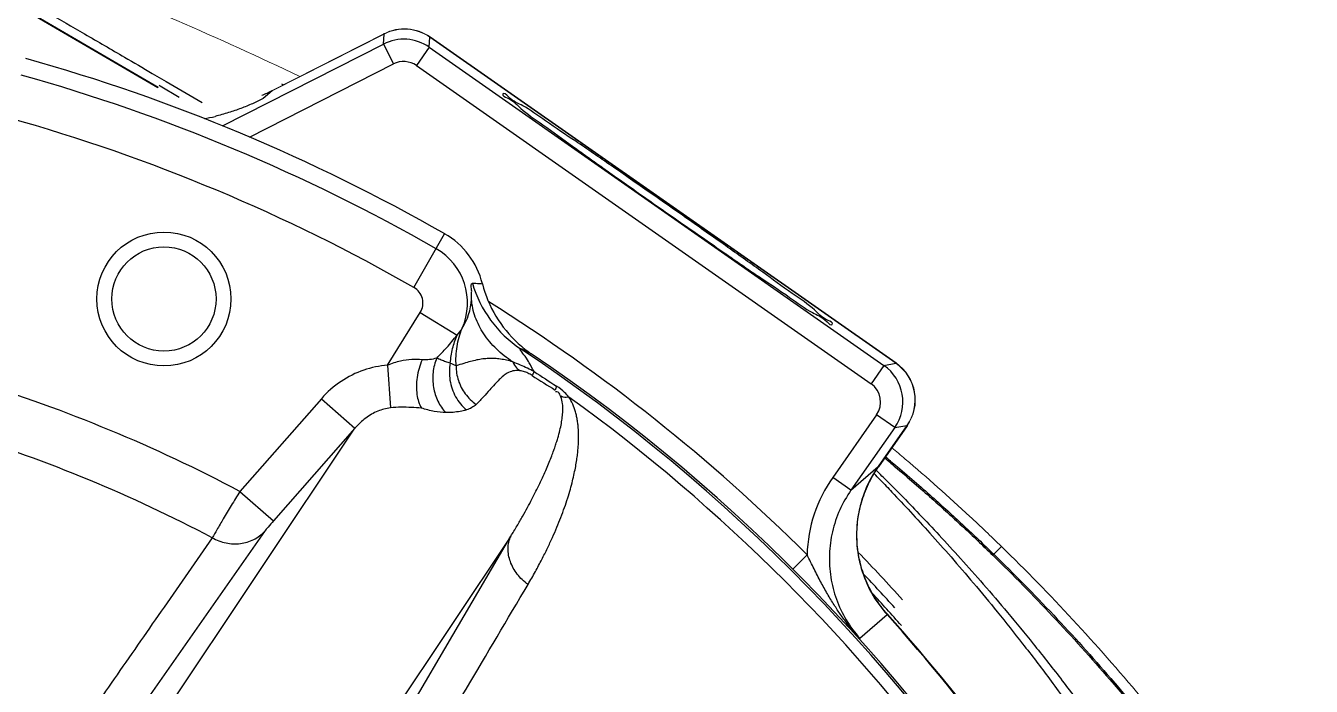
# Model space of a CAD drawing. Header units: millimetres. Extents: x 100 to 1590, y 100 to 694.
# Drawn here: x 1248.379 to 1249.148, y 538.148 to 538.544 of the extents above; entities that cross this region are included whole.
import ezdxf

# ---------------------------------------------------------------- set-up
doc = ezdxf.new("R2010")
doc.units = ezdxf.units.MM
doc.layers.add('OUTLINE', color=6, linetype='Continuous', lineweight=9)

msp = doc.modelspace()

# ---------------------------------------------------------------- linework, layer by layer
at = {"color": 9, "linetype": 'Continuous'}
for p, q in [((1248.13863, 538.69375), (1248.45819, 538.50646)), ((1248.5931, 538.53251), (1248.59353, 538.53853)), ((1248.59352, 538.53853), (1248.59343, 538.53874)), ((1248.62055, 538.53059), (1248.62097, 538.53661)), ((1248.62098, 538.53661), (1248.6211, 538.5368)), ((1248.49699, 538.48354), (1248.5931, 538.53251)), ((1248.5931, 538.53251), (1248.59917, 538.52061)), ((1248.62055, 538.53059), (1248.61289, 538.51965)), ((1248.62055, 538.53059), (1248.8924, 538.34024)), ((1248.51314, 538.47678), (1248.59917, 538.52061)), ((1248.45494, 538.51497), (1248.46328, 538.5101)), ((1248.61289, 538.51965), (1248.88474, 538.3293)), ((1248.45819, 538.50646), (1248.45836, 538.50667)), ((1248.46328, 538.5101), (1248.48475, 538.49758)), ((1248.5322, 538.50875), (1248.53344, 538.50817)), ((1248.52667, 538.50447), (1248.52129, 538.49993)), ((1248.52667, 538.50447), (1248.52659, 538.50468)), ((1248.61138, 538.38686), (1248.62976, 538.41897)), ((1248.59553, 538.3403), (1248.61515, 538.372)), ((1248.61515, 538.372), (1248.63714, 538.35839)), ((1248.59553, 538.3403), (1248.59727, 538.31485)), ((1248.68329, 538.33655), (1248.68297, 538.33594)), ((1248.8924, 538.34024), (1248.88474, 538.3293)), ((1248.8924, 538.34024), (1248.8996, 538.34151)), ((1248.8996, 538.34151), (1248.89975, 538.34169)), ((1248.55605, 538.32034), (1248.50729, 538.2649)), ((1248.55605, 538.32034), (1248.57608, 538.30272)), ((1248.88802, 538.3107), (1248.86181, 538.27327)), ((1248.89896, 538.30304), (1248.88802, 538.3107)), ((1248.44188, 538.10187), (1248.57609, 538.30272)), ((1248.57609, 538.30272), (1248.52733, 538.24728)), ((1248.89896, 538.30304), (1248.87275, 538.26561)), ((1248.89896, 538.30304), (1248.90616, 538.30431)), ((1248.90616, 538.30431), (1248.90636, 538.30419)), ((1248.87275, 538.26561), (1248.88896, 538.27974)), ((1248.88778, 538.27754), (1248.88881, 538.27652)), ((1248.88896, 538.27974), (1248.88916, 538.27964)), ((1248.87275, 538.26561), (1248.86181, 538.27327)), ((1248.50729, 538.2649), (1248.52733, 538.24728)), ((1248.52209, 538.24091), (1248.43718, 538.1196)), ((1248.66931, 538.23806), (1248.5362, 538.03885)), ((1248.5623, 538.05547), (1248.66931, 538.23806)), ((1248.95758, 538.22665), (1248.9627, 538.23192)), ((1248.84648, 538.22691), (1248.83789, 538.21829)), ((1248.87805, 538.17697), (1248.8943, 538.19117)), ((1248.8943, 538.19117), (1248.89451, 538.19134))]:
    msp.add_line(p, q, dxfattribs=at)
at = {"color": 7, "linetype": 'Continuous'}
for p, q in [((1248.13877, 538.69398), (1248.45836, 538.50667)), ((1248.45904, 538.50784), (1248.45972, 538.50745)), ((1248.45972, 538.50745), (1248.47108, 538.50083)), ((1248.90635, 538.30418), (1248.88917, 538.27965))]:
    msp.add_line(p, q, dxfattribs=at)
at = {"color": 9, "linetype": 'Continuous'}
for points in [[(1248.68297, 538.33594), (1248.68281, 538.33566), (1248.68267, 538.33539), (1248.68253, 538.33512), (1248.6824, 538.33487), (1248.68228, 538.33463), (1248.68217, 538.33441), (1248.68206, 538.33419)], [(1248.6967, 538.3278), (1248.69659, 538.32751), (1248.69649, 538.32723), (1248.69639, 538.32696), (1248.6963, 538.3267), (1248.69622, 538.32645), (1248.69614, 538.3262), (1248.69606, 538.32597), (1248.696, 538.32574), (1248.69594, 538.32552)]]:
    msp.add_lwpolyline(points, dxfattribs=at)
for radius in [0.04008, 0.03117]:
    msp.add_circle((1248.46188, 538.37999), radius, dxfattribs=at)
for centre, radius, start, end in [((1248.60523, 538.5087), 0.02672, 55.00525, 116.99475), ((1248.60523, 538.5087), 0.01336, 55.00554, 116.99446), ((1248.08016, 537.45842), 1.09637, 60.22289, 74.32149), ((1248.08016, 537.45842), 1.06967, 60.22289, 74.32149), ((1248.4747, 538.56042), 0.07335, 278.76911, 284.04556), ((1248.60609, 538.37761), 0.03736, 336.05788, 60.22289), ((1248.60609, 538.37761), 0.01066, 328.25, 60.22289), ((1248.71462, 538.40942), 0.07116, 196.31185, 236.26592), ((1248.60919, 538.3819), 0.03664, 327.9219, 356.68692), ((1248.08016, 537.45842), 1.08528, 45.08048, 57.94827), ((1247.57527, 535.94544), 2.64438, 65.26853, 65.42299), ((1248.08016, 537.45842), 1.07206, 8.69647, 56.29203), ((1248.08016, 537.45842), 1.0732, 8.20144, 55.91619), ((1249.4139, 539.44219), 1.32523, 236.54347, 237.23553), ((1248.87707, 538.31836), 0.02672, 325.00873, 54.99127), ((1248.08016, 537.45842), 0.9126, 62.09276, 72.90724), ((1248.98841, 538.80953), 0.56551, 237.19874, 238.8563), ((1248.87707, 538.31836), 0.01336, 325.00168, 54.99832), ((1248.08016, 537.45842), 1.06481, 35.87074, 54.12926), ((1248.08016, 537.45842), 0.88031, 62.19737, 72.80266), ((1248.31043, 537.57834), 0.91559, 50.19799, 50.50054), ((1248.30965, 537.57859), 0.91677, 50.20846, 50.45745), ((1247.92012, 537.3368), 1.34733, 43.9338, 44.16873), ((1247.98056, 537.35866), 1.29127, 45.09618, 45.30167), ((1248.93129, 538.22459), 0.08484, 144.98322, 178.43408), ((1248.07977, 537.45811), 1.10863, 42.00536, 44.01164), ((1248.07942, 537.45778), 1.10246, 41.98511, 43.41144), ((1248.08016, 537.45842), 1.09533, 30.37379, 41.98787), ((1247.52741, 536.82777), 1.90908, 44.96951, 45.31649)]:
    msp.add_arc(centre, radius, start, end, dxfattribs=at)
at = {"color": 7, "linetype": 'Continuous'}
for centre, radius, start, end in [((1248.08016, 537.45842), 1.10667, 60.22289, 74.32149), ((1248.49426, 538.56815), 0.07123, 291.53747, 296.99737), ((1248.60609, 538.37761), 0.04765, 13.97829, 60.22289), ((1248.72155, 538.40636), 0.07133, 193.98392, 227.93728), ((1248.72159, 538.40639), 0.07138, 227.93296, 235.91631), ((1248.08523, 537.46279), 1.09071, 42.12784, 42.79966), ((1248.09174, 537.46868), 1.08193, 41.43066, 42.12787), ((1248.08016, 537.45842), 1.0956, 30.37379, 41.98687)]:
    msp.add_arc(centre, radius, start, end, dxfattribs=at)
at = {"color": 9, "linetype": 'Continuous'}
for points, start_tangent, end_tangent in [([(1248.14734, 538.69441), (1248.14909, 538.69337), (1248.15176, 538.6918), (1248.15447, 538.69021), (1248.15727, 538.68857), (1248.16025, 538.68683), (1248.1635, 538.68494), (1248.16708, 538.68286), (1248.17105, 538.68055), (1248.17544, 538.67799), (1248.18025, 538.67519), (1248.18548, 538.67214), (1248.19107, 538.66887), (1248.19695, 538.66544), (1248.2032, 538.66179), (1248.20992, 538.65787), (1248.21722, 538.65361), (1248.22521, 538.64895), (1248.23401, 538.64383), (1248.24364, 538.63821), (1248.25399, 538.63217), (1248.26507, 538.62571), (1248.27701, 538.61874), (1248.28993, 538.61121), (1248.30393, 538.60305), (1248.31907, 538.59421), (1248.33541, 538.58468), (1248.35297, 538.57444), (1248.37187, 538.56342), (1248.39228, 538.55152), (1248.4144, 538.53861), (1248.43831, 538.52467), (1248.45494, 538.51497)], (0.861457, -0.50783), (0.863807, -0.503824)), ([(1248.52129, 538.49993), (1248.51481, 538.49683), (1248.50796, 538.49404), (1248.50054, 538.49151), (1248.4925, 538.48927)], (-0.888815, -0.458266), (-0.970171, -0.242424)), ([(1248.64577, 538.37979), (1248.64587, 538.38339), (1248.64584, 538.38611), (1248.64633, 538.38943)], (0.059001, 0.998258), (0.999811, -0.019427)), ([(1248.64633, 538.38943), (1248.65034, 538.38925), (1248.65233, 538.38906)], (0.999501, -0.03158), (0.992825, -0.119578)), ([(1248.67053, 538.34235), (1248.66072, 538.35007), (1248.65314, 538.35914), (1248.64809, 538.36917), (1248.64577, 538.37979)], (-0.84086, 0.541253), (-0.084698, 0.996407)), ([(1248.63664, 538.33998), (1248.63716, 538.35156), (1248.64023, 538.36245)], (-0.065226, 0.99787), (0.383135, 0.923692)), ([(1248.63714, 538.35839), (1248.64023, 538.36245)], (0.747676, 0.664063), (0.441226, 0.897396)), ([(1248.62499, 538.34466), (1248.63098, 538.35094), (1248.63714, 538.35839)], (0.718034, 0.696008), (0.61095, 0.791669)), ([(1248.63312, 538.34162), (1248.63453, 538.35028), (1248.63714, 538.35839)], (0.090487, 0.995898), (0.379279, 0.925282)), ([(1248.61624, 538.34368), (1248.61008, 538.34379), (1248.60326, 538.34284), (1248.59553, 538.3403)], (-0.996844, 0.079388), (-0.917464, -0.397818)), ([(1248.61624, 538.34368), (1248.6133, 538.33303), (1248.61318, 538.32278), (1248.61589, 538.31468)], (-0.38021, -0.9249), (0.52369, -0.851909)), ([(1248.62499, 538.34466), (1248.62072, 538.34373), (1248.61624, 538.34368)], (-0.947402, -0.320047), (-0.996675, 0.081475)), ([(1248.62499, 538.34466), (1248.62284, 538.33608), (1248.62311, 538.32712), (1248.62577, 538.31879), (1248.63052, 538.31202)], (-0.379477, -0.925201), (0.702614, -0.711571)), ([(1248.63312, 538.34162), (1248.63042, 538.34243), (1248.62771, 538.34345), (1248.62499, 538.34466)], (-0.966807, 0.255508), (-0.901601, 0.432568)), ([(1248.67053, 538.34235), (1248.66676, 538.34336), (1248.66314, 538.34402), (1248.65957, 538.34436), (1248.65607, 538.34438), (1248.65257, 538.34409), (1248.64898, 538.34349), (1248.64519, 538.34259), (1248.64114, 538.34141), (1248.63664, 538.33998)], (-0.955494, 0.29501), (-0.951734, -0.306924)), ([(1248.68329, 538.33654), (1248.68031, 538.34177), (1248.67781, 538.34573), (1248.67511, 538.35024)], (-0.46962, 0.882869), (0.862741, -0.505647)), ([(1248.59553, 538.3403), (1248.58139, 538.33743), (1248.5678, 538.33067), (1248.55605, 538.32034)], (-0.997684, -0.068026), (-0.660208, -0.751083)), ([(1248.63312, 538.34162), (1248.63293, 538.33135), (1248.63633, 538.32152), (1248.64281, 538.31363)], (-0.198369, -0.980127), (0.765391, -0.643566)), ([(1248.63664, 538.33998), (1248.63312, 538.34162)], (-0.954573, 0.297977), (-0.867999, 0.496565)), ([(1248.63664, 538.33998), (1248.63796, 538.33125), (1248.6421, 538.32325), (1248.64858, 538.3169)], (-0.018766, -0.999824), (0.815799, -0.578336)), ([(1248.67409, 538.33718), (1248.67061, 538.33694), (1248.66718, 538.33553), (1248.66487, 538.33392), (1248.66244, 538.33175), (1248.65976, 538.32897), (1248.65668, 538.32556), (1248.65305, 538.32154), (1248.65094, 538.3193), (1248.64858, 538.3169)], (-0.995978, 0.089603), (-0.71178, -0.702402)), ([(1248.68329, 538.33654), (1248.67925, 538.33853), (1248.67502, 538.34046), (1248.67053, 538.34235)], (-0.893323, 0.449414), (-0.926959, 0.375162)), ([(1248.67053, 538.34235), (1248.67278, 538.33876), (1248.67429, 538.33752)], (0.459409, -0.888225), (0.860756, -0.509018)), ([(1248.68206, 538.33419), (1248.67953, 538.33562), (1248.67689, 538.33665), (1248.67409, 538.33718)], (-0.841506, 0.540248), (-0.995975, 0.089632)), ([(1248.66931, 538.23806), (1248.67303, 538.24423), (1248.67634, 538.24993), (1248.67929, 538.25523), (1248.68195, 538.2602), (1248.68437, 538.26494), (1248.68662, 538.26953), (1248.68873, 538.27404), (1248.69065, 538.27838), (1248.69232, 538.28239), (1248.69377, 538.28607), (1248.69502, 538.28944), (1248.69608, 538.29252), (1248.69698, 538.29534), (1248.69774, 538.29793), (1248.69891, 538.30251), (1248.69971, 538.30652), (1248.70022, 538.31025), (1248.70043, 538.31393), (1248.70025, 538.31734), (1248.69921, 538.32147)], (0.524986, 0.851111), (-0.388804, 0.92132)), ([(1248.6796, 538.20919), (1248.68402, 538.21694), (1248.68787, 538.22415), (1248.69124, 538.2309), (1248.69422, 538.23728), (1248.69687, 538.24339), (1248.69926, 538.24935), (1248.70143, 538.25524), (1248.70333, 538.26095), (1248.70493, 538.26625), (1248.70623, 538.27115), (1248.70728, 538.27567), (1248.70811, 538.27983), (1248.70875, 538.28366), (1248.70922, 538.28719), (1248.70955, 538.29047), (1248.70976, 538.29352), (1248.70985, 538.2964), (1248.70984, 538.29914), (1248.7095, 538.30444), (1248.70916, 538.3071), (1248.70866, 538.30978), (1248.70801, 538.3124), (1248.70634, 538.31712), (1248.70409, 538.32128)], (0.508512, 0.861055), (-0.547634, 0.836718)), ([(1248.69921, 538.32147), (1248.69757, 538.32422), (1248.6961, 538.32441)], (-0.388747, 0.921344), (-0.988857, -0.148867)), ([(1248.70409, 538.32128), (1248.70147, 538.32403), (1248.6967, 538.3278)], (-0.659079, 0.752074), (-0.840571, 0.541702)), ([(1248.70409, 538.32128), (1248.7007, 538.32125), (1248.69938, 538.32176)], (-0.995554, -0.094192), (-0.859062, 0.511872)), ([(1248.59727, 538.31485), (1248.58981, 538.31284), (1248.58252, 538.30872), (1248.57609, 538.30272)], (-0.991543, -0.129778), (-0.648578, -0.761148)), ([(1248.61588, 538.31468), (1248.60984, 538.31508), (1248.6037, 538.31527), (1248.59727, 538.31485)], (-0.998235, 0.059386), (-0.991722, -0.128406)), ([(1248.63052, 538.31202), (1248.62358, 538.31274), (1248.61588, 538.31468)], (-0.99995, 0.010028), (-0.954025, 0.299726)), ([(1248.64281, 538.31363), (1248.63896, 538.31271), (1248.63486, 538.31217), (1248.63052, 538.31202)], (-0.957263, -0.289218), (-0.999951, 0.009887)), ([(1248.64858, 538.3169), (1248.646, 538.31497), (1248.64281, 538.31363)], (-0.711736, -0.702447), (-0.957286, -0.289143)), ([(1248.89638, 538.28302), (1248.90049, 538.27958), (1248.912, 538.26972), (1248.92243, 538.26055), (1248.93182, 538.25208), (1248.94045, 538.24412), (1248.94897, 538.2361), (1248.95816, 538.22725)], (0.768383, -0.63999), (0.716503, -0.697584)), ([(1248.88896, 538.27974), (1248.88134, 538.26575), (1248.877, 538.2504), (1248.87618, 538.23446), (1248.87891, 538.21877), (1248.88506, 538.2041), (1248.8943, 538.19117)], (-0.573327, -0.819327), (0.668984, -0.743277)), ([(1248.89653, 538.28175), (1248.9006, 538.27834), (1248.91199, 538.26858), (1248.9223, 538.25953), (1248.93154, 538.2512), (1248.94003, 538.24338), (1248.94843, 538.23546), (1248.95758, 538.22665)], (0.768272, -0.640124), (0.716503, -0.697584)), ([(1248.89039, 538.27161), (1248.89727, 538.26442), (1248.90824, 538.25272), (1248.91999, 538.23984), (1248.93256, 538.22566), (1248.94597, 538.21003), (1248.96023, 538.19279), (1248.97537, 538.17376), (1248.99138, 538.15272), (1249.00825, 538.12945), (1249.02596, 538.10365), (1249.04458, 538.07486), (1249.06402, 538.04258), (1249.08366, 538.00846), (1249.10228, 537.97623), (1249.1189, 537.94771), (1249.13367, 537.9225), (1249.14699, 537.89989), (1249.15905, 537.87952), (1249.17001, 537.86111), (1249.18, 537.84444), (1249.1891, 537.8293), (1249.19743, 537.81555), (1249.20504, 537.80304), (1249.21201, 537.79166), (1249.21837, 537.78133), (1249.22419, 537.77194), (1249.2295, 537.76343), (1249.23434, 537.75574), (1249.23873, 537.74882), (1249.24271, 537.7426), (1249.24631, 537.73702), (1249.24958, 537.73201), (1249.25251, 537.72756), (1249.25512, 537.72366), (1249.25741, 537.72029), (1249.25941, 537.71738), (1249.26118, 537.71486), (1249.26426, 537.71063), (1249.268, 537.70593)], (0.693821, -0.720148), (0.66531, -0.746567)), ([(1248.8921, 538.27326), (1248.90246, 538.26282), (1248.91359, 538.25132), (1248.92552, 538.23866), (1248.93827, 538.22472), (1248.95188, 538.20936), (1248.96635, 538.19242), (1248.98171, 538.17371), (1248.99796, 538.15303), (1249.01509, 538.13015), (1249.03311, 538.10477), (1249.05212, 538.07638), (1249.07181, 538.04484), (1249.09132, 538.01202), (1249.10948, 537.98109), (1249.12557, 537.9536), (1249.13975, 537.92921), (1249.15244, 537.90727), (1249.16386, 537.88745), (1249.17417, 537.8695), (1249.18351, 537.85321), (1249.19199, 537.83839), (1249.1997, 537.82491), (1249.20671, 537.81263), (1249.21311, 537.80144), (1249.21895, 537.79126), (1249.22426, 537.782), (1249.2291, 537.77359), (1249.2335, 537.76598), (1249.23748, 537.75911), (1249.24109, 537.75293), (1249.24436, 537.74738), (1249.24731, 537.74239), (1249.24997, 537.73794), (1249.25233, 537.73401), (1249.25441, 537.73059), (1249.25622, 537.72764), (1249.25781, 537.72509), (1249.26056, 537.72083), (1249.2639, 537.71598)], (0.708291, -0.70592), (0.598403, -0.801195)), ([(1248.50729, 538.2649), (1248.50212, 538.25635), (1248.4974, 538.24846), (1248.49351, 538.24188), (1248.49076, 538.23711)], (-0.520341, -0.853958), (-0.493708, -0.869628)), ([(1248.87275, 538.26561), (1248.86602, 538.25375), (1248.86166, 538.24077), (1248.85984, 538.22719), (1248.86065, 538.21354), (1248.86405, 538.2003), (1248.86993, 538.18795), (1248.87805, 538.17697)], (-0.573676, -0.819082), (0.66911, -0.743163)), ([(1248.52733, 538.24728), (1248.52415, 538.24354), (1248.52209, 538.24091)], (-0.660357, -0.750952), (-0.573272, -0.819365)), ([(1248.49076, 538.23711), (1248.46197, 538.19566), (1248.43385, 538.15516), (1248.40637, 538.11553)], (-0.570577, -0.821244), (-0.569735, -0.821829)), ([(1248.49076, 538.23711), (1248.49902, 538.23405), (1248.50762, 538.23368), (1248.5156, 538.23606), (1248.52209, 538.24091)], (0.873847, -0.486201), (0.678329, 0.734758)), ([(1248.6796, 538.20919), (1248.67316, 538.2154), (1248.66904, 538.22286), (1248.6677, 538.23072), (1248.66931, 538.23806)], (-0.810206, 0.586146), (0.408005, 0.91298)), ([(1248.87805, 538.17697), (1248.87431, 538.18114), (1248.87047, 538.18584), (1248.86657, 538.19112), (1248.86263, 538.19701), (1248.85868, 538.20353), (1248.85472, 538.21068), (1248.85069, 538.21846), (1248.84648, 538.22691)], (-0.684439, 0.72907), (-0.44409, 0.895982)), ([(1248.95758, 538.22665), (1249.0275, 538.15238), (1249.0847, 538.08061), (1249.13104, 538.01278), (1249.16869, 537.9491), (1249.19948, 537.88921), (1249.22455, 537.8333), (1249.24489, 537.7813), (1249.26146, 537.73273)], (0.716492, -0.697595), (0.302729, -0.953077)), ([(1248.95816, 538.22725), (1249.02813, 538.15292), (1249.08537, 538.0811), (1249.13174, 538.01323), (1249.16942, 537.9495), (1249.20023, 537.88957), (1249.22532, 537.83362), (1249.24568, 537.78158), (1249.26225, 537.73298)], (0.716484, -0.697604), (0.302729, -0.953077)), ([(1248.57193, 538.02714), (1248.60672, 538.0859), (1248.64256, 538.14651), (1248.6796, 538.20919)], (0.50975, 0.860323), (0.508514, 0.861054))]:
    msp.add_spline(points, degree=3, dxfattribs=dict(at, start_tangent=start_tangent, end_tangent=end_tangent))
at = {"color": 7, "linetype": 'Continuous'}
for points, start_tangent, end_tangent in [([(1248.66459, 538.5027), (1248.66716, 538.50029), (1248.67531, 538.494), (1248.68856, 538.48422), (1248.70614, 538.4715), (1248.72703, 538.45658), (1248.75001, 538.44034), (1248.77376, 538.42372), (1248.79688, 538.40768), (1248.81803, 538.39315), (1248.836, 538.38098), (1248.84973, 538.37188), (1248.85842, 538.36637), (1248.86157, 538.36478)], (-0.573576, -0.819152), (0.573576, 0.819152)), ([(1248.86157, 538.36478), (1248.859, 538.36719), (1248.85085, 538.37348), (1248.8376, 538.38326), (1248.82002, 538.39598), (1248.79913, 538.41089), (1248.77615, 538.42713), (1248.7524, 538.44376), (1248.72928, 538.4598), (1248.70813, 538.47433), (1248.69016, 538.4865), (1248.67643, 538.4956), (1248.66774, 538.50111), (1248.66459, 538.5027)], (0.573576, 0.819152), (-0.573576, -0.819152)), ([(1248.89452, 538.19134), (1248.88733, 538.20081), (1248.88181, 538.21139), (1248.87814, 538.22274), (1248.87642, 538.23455), (1248.87671, 538.24648), (1248.87898, 538.25819), (1248.88318, 538.26935), (1248.88917, 538.27965)], (-0.668808, 0.743435), (0.5734, 0.819276))]:
    msp.add_spline(points, degree=3, dxfattribs=dict(at, start_tangent=start_tangent, end_tangent=end_tangent))
at = {"layer": 'OUTLINE'}
for p, q in [((1248.52659, 538.50468), (1248.59342, 538.53873)), ((1248.52667, 538.50447), (1248.59353, 538.53853)), ((1248.62097, 538.53661), (1248.8996, 538.34151)), ((1248.62111, 538.5368), (1248.89973, 538.3417)), ((1248.90616, 538.30431), (1248.88896, 538.27974))]:
    msp.add_line(p, q, dxfattribs=at)
for centre, radius, start, end in [((1247.41232, 536.12435), 2.64296, 64.66671, 68.17656), ((1248.60565, 538.51474), 0.02693, 54.98368, 117.01919), ((1248.60565, 538.51473), 0.02671, 55.00262, 117.00158), ((1248.88429, 538.31963), 0.02671, 324.99491, 55.01004), ((1248.8843, 538.31963), 0.02693, 324.97211, 55.02955)]:
    msp.add_arc(centre, radius, start, end, dxfattribs=at)
for points, start_tangent, end_tangent in [([(1248.9627, 538.23192), (1248.9438, 538.2499), (1248.90518, 538.28425), (1248.89715, 538.29103)], (-0.716533, 0.697553), (-0.766292, 0.642492)), ([(1249.27115, 537.72641), (1249.26838, 537.73522), (1249.22332, 537.85489), (1249.17133, 537.95951), (1249.11022, 538.0575), (1249.04598, 538.14197), (1248.9627, 538.23192)], (-0.295771, 0.955259), (-0.716529, 0.697557))]:
    msp.add_spline(points, degree=3, dxfattribs=dict(at, start_tangent=start_tangent, end_tangent=end_tangent))

doc.saveas('drawing.dxf')
